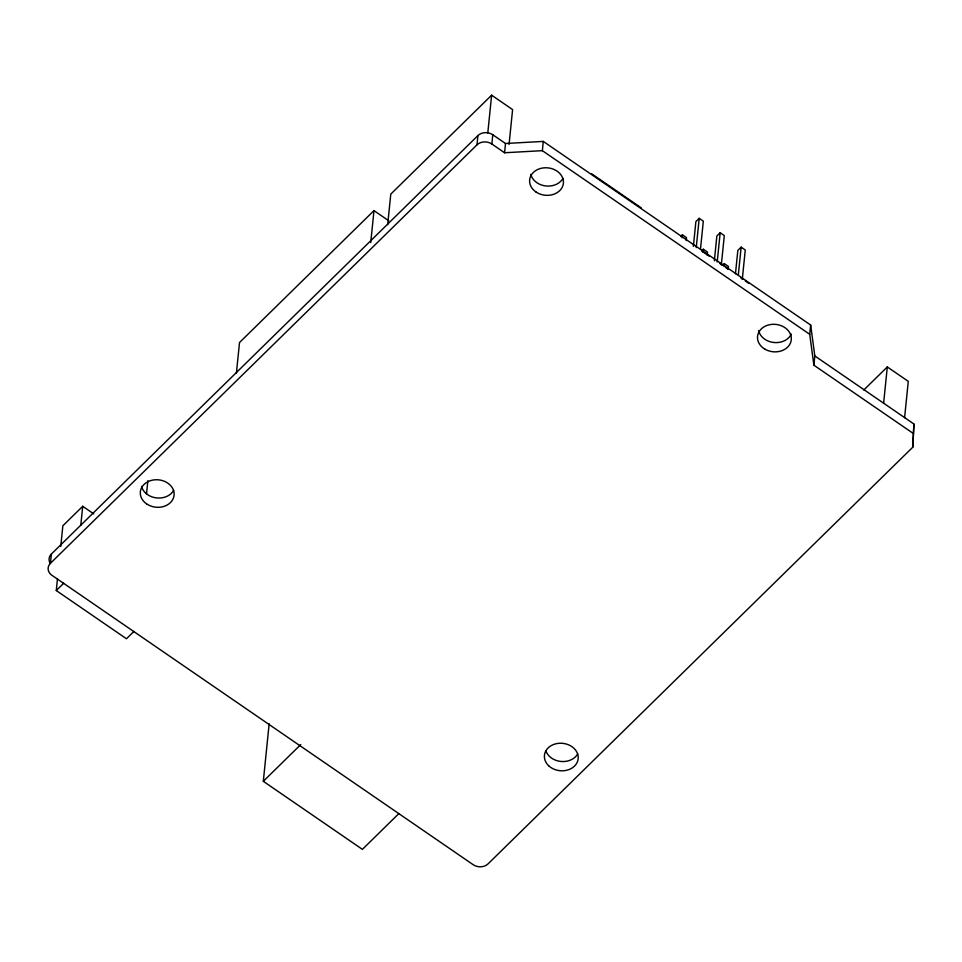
<?xml version="1.0" encoding="UTF-8"?>
<svg xmlns="http://www.w3.org/2000/svg" width="962" height="962" viewBox="0 0 962 962"><rect width="100%" height="100%" fill="white"/><g stroke="black" fill="none" stroke-linecap="round" stroke-linejoin="round"><path stroke-width="1.44" d="M51.359 554.064L50.421 563.311A10.594 8.598 5.8 0 0 51.046 574.687L473.172 864.694A10.594 8.598 5.8 0 0 488.047 863.876L912.818 447.162L913.9 423.989L814.814 355.94L810.653 325.036L543.289 141.414L505.507 143.494L492.797 134.764A10.594 8.598 5.8 0 0 477.922 135.582L51.359 554.064A10.594 8.598 5.8 0 0 50.349 563.564M913.9 423.989L912.818 447.162M133.91 631.445L126.467 638.756L56.277 590.548L57.479 578.775M60.762 546.392L62.855 525.781L82.708 506.301L93.795 513.912M80.784 525.3L82.708 506.301M146.513 494.023L147.871 480.699M236.411 373.015L239.514 342.532L373.977 210.618L388.78 220.791M398.761 813.684L362.397 849.362L263.311 781.3L269.156 723.773M370.731 242.556L373.977 210.618M387.686 224.615L390.776 194.132L491.63 95.19L512.602 109.596L509.066 144.432M50.421 563.311L476.984 144.841L477.922 135.582M487.794 132.924L491.63 95.19M912.962 433.237L813.876 365.187L809.715 334.295L542.352 150.673L504.569 152.754L491.859 144.023L492.797 134.764M504.569 152.754L505.507 143.494M542.352 150.673L543.289 141.414M682.094 237.746L682.395 234.824L686.519 237.662L686.219 240.584M693.361 246.44L695.887 221.585L699.206 218.338L703.33 221.176L700.504 248.954M696.235 247.583L699.206 218.338M703.066 252.152L703.366 249.23L707.491 252.068L707.19 254.99M714.345 260.846L716.858 235.991L720.177 232.744L724.302 235.582L721.332 264.827M717.207 261.989L720.177 232.744M724.037 266.558L724.338 263.636L728.462 266.474L728.174 269.396M735.461 273.785L737.842 250.397L741.149 247.15L745.273 249.976L742.303 279.22M738.323 274.928L741.149 247.15M809.715 334.295L810.653 325.036M813.876 365.187L814.814 355.94M883.621 403.234L887.301 366.943L908.284 381.349L904.593 417.64M56.277 590.548L63.72 583.249M680.735 236.448L682.395 234.824M701.707 250.854L703.366 249.23M722.678 265.259L724.338 263.636M263.311 781.3L300.745 744.588M863.828 389.983L887.301 366.943M591.762 173.857L641.293 207.888M702.188 251.371L709.126 256.132M719.696 263.384L722.005 264.971M725.468 267.352L727.789 268.951M740.668 277.79L742.977 279.377M745.285 280.964L748.761 283.345M562.95 178.379A16.955 13.757 5.8 0 1 545.622 185.943A16.955 13.757 5.8 0 1 530.856 174.435M173.665 490.343A16.955 13.757 5.8 0 1 156.325 497.895A16.955 13.757 5.8 0 1 141.558 486.387M476.984 144.841A10.594 8.598 5.8 0 1 491.859 144.023M577.753 753.823A16.955 13.757 5.8 0 1 561.171 761.483A16.955 13.757 5.8 0 1 545.995 751.094M791.245 334.115A16.955 13.757 5.8 0 1 773.833 342.496A16.955 13.757 5.8 0 1 758.669 330.615M764.67 349.014A16.955 13.757 5.8 0 0 791.269 339.887A16.955 13.757 5.8 0 0 767.279 325.336A16.955 13.757 5.8 0 0 764.67 349.014M548.605 765.692A16.955 13.757 5.8 0 0 577.344 761.976A16.955 13.757 5.8 0 0 557.96 743.398A16.955 13.757 5.8 0 0 548.605 765.692M146.633 503.908A16.955 13.757 5.8 0 0 173.954 496.176A16.955 13.757 5.8 0 0 151.07 480.471A16.955 13.757 5.8 0 0 146.633 503.908M535.93 191.943A16.955 13.757 5.8 0 0 563.251 184.223A16.955 13.757 5.8 0 0 540.367 168.506A16.955 13.757 5.8 0 0 535.93 191.943"/></g></svg>
